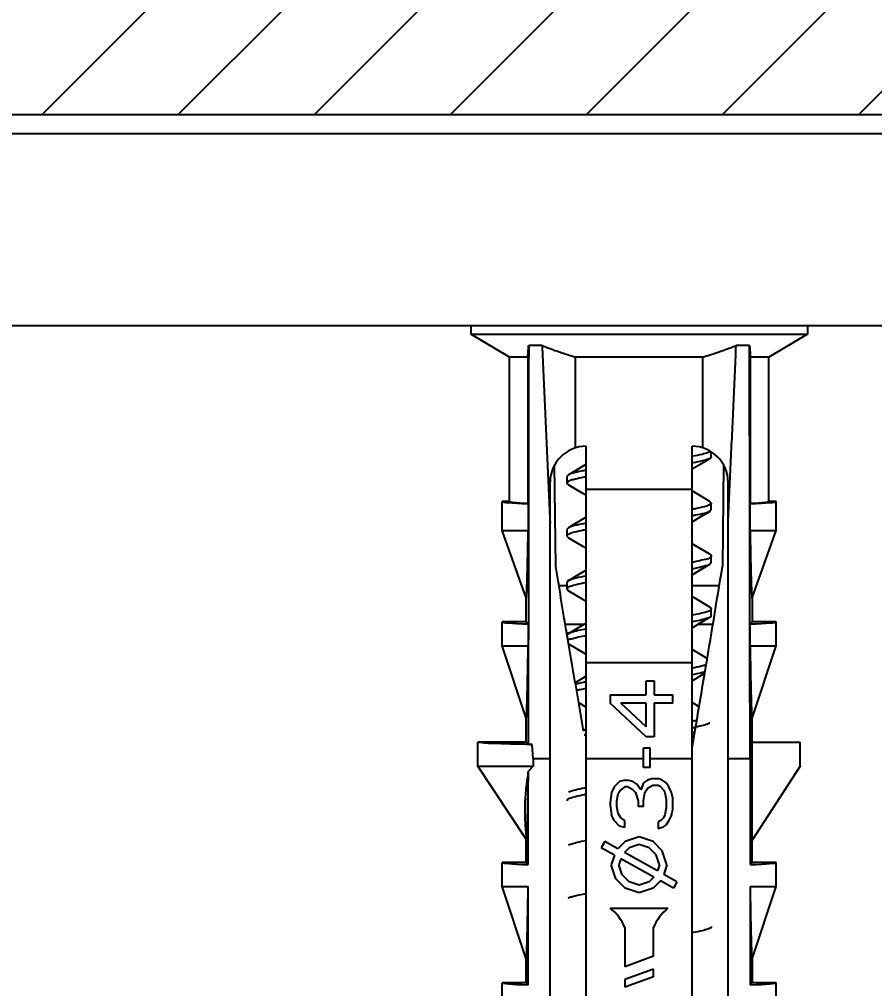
# Model space of a CAD drawing. Header units: inches. Extents: x 1964 to 3446, y -1690 to -1141.
# Drawn here: x 3231.11 to 3248.89, y -1590.02 to -1569.88 of the extents above; entities that cross this region are included whole.
import ezdxf

# ---------------------------------------------------------------- set-up
doc = ezdxf.new("R2010")
doc.units = ezdxf.units.IN
doc.header["$MEASUREMENT"] = 0
doc.layers.get('0').update_dxf_attribs({"linetype": 'CONTINUOUS'})
doc.layers.get('Defpoints').update_dxf_attribs({"linetype": 'CONTINUOUS'})
doc.layers.add('dim', color=3, linetype='CONTINUOUS', lineweight=9)
doc.styles.add('ROMAND', font='romand.shx', dxfattribs={"bigfont": 'gbcbig.shx'})
doc.dimstyles.new('YanXiu', dxfattribs={"dimtxt": 2.5, "dimasz": 2.2, "dimexe": 1, "dimexo": 0, "dimgap": 0.66, "dimtad": 0, "dimzin": 0, "dimdsep": 46, "dimtxsty": 'ROMAND', "dimblk": 'CLOSEDBLANK', "dimcen": 0, "dimclrd": 3, "dimclre": 3, "dimclrt": 7, "dimadec": 0, "dimazin": 0, "dimtfac": 1, "dimtdec": 4, "dimtofl": 0, "dimtmove": 0, "dimatfit": 3, "dimldrblk": 'CLOSEDBLANK', "dimfxl": 0, "dimtolj": 1, "dimtzin": 0, "dimlwd": 0, "dimlwe": 0, "dimarcsym": 0})

# ---------------------------------------------------------------- blocks, each defined once
blk = doc.blocks.new('_ClosedBlank')
at = {"color": 0, "linetype": 'ByBlock', "lineweight": -2}
for p, q in [((-1, 0.1666666666666667), (0, 0)), ((-1, 0.1666666666666667), (-1, -0.1666666666666667)), ((0, 0), (-1, -0.1666666666666667))]:
    blk.add_line(p, q, dxfattribs=at)
blk = doc.blocks.new('*D34')
at = {"layer": 'Defpoints', "color": 0}
for p in [(3177.699633315514, -1563.553369592495), (3310.293360159615, -1563.553369592495), (3177.699633315514, -1619.772445944509)]:
    blk.add_point(p, dxfattribs=at)
at = {"layer": 'dim', "color": 3, "lineweight": 5}
for p, q in [((3177.699633315514, -1563.553369592495), (3177.699633315514, -1620.572045944509)), ((3310.293360159615, -1563.553369592495), (3310.293360159615, -1620.572045944509)), ((3180.899633315514, -1619.772445944509), (3233.577849118517, -1619.772445944509)), ((3307.093360159615, -1619.772445944509), (3254.415144356612, -1619.772445944509))]:
    blk.add_line(p, q, dxfattribs=at)
at = {"layer": 'dim', "color": 3, "lineweight": 5, "xscale": 3.2, "yscale": 3.2, "zscale": 3.2, "rotation": 180}
blk.add_blockref('_ClosedBlank', (3177.699633315514, -1619.772445944509), dxfattribs=at)
at = {"layer": 'dim', "color": 3, "lineweight": 5, "xscale": 3.2, "yscale": 3.2, "zscale": 3.2}
blk.add_blockref('_ClosedBlank', (3310.293360159615, -1619.772445944509), dxfattribs=at)
at = {"layer": 'dim', "color": 7, "insert": (3243.996496737564, -1619.772445944509), "char_height": 4, "attachment_point": 5, "style": 'ROMAND'}
blk.add_mtext('132.59', dxfattribs=at)

msp = doc.modelspace()

# ---------------------------------------------------------------- hatches: boundary and pattern name
h = msp.add_hatch()
h.set_pattern_fill('DEFAULT__10', color=5, scale=2, angle=45, style=0)
h.set_pattern_definition([(45, (3043.2096514326, -1624.477210543995), (-1.4142135624, 1.4142135624), [])])
edge = h.paths.add_edge_path()
edge.add_line((3178.014079991201, -1569.553369592495), (3181.156408116601, -1569.553369592495))
edge.add_line((3181.156408116601, -1569.553369592495), (3181.2611385062, -1563.553369592495))
edge.add_line((3181.2611385062, -1563.553369592495), (3182.4934213692, -1563.553369592495))
edge.add_line((3182.4934213692, -1563.553369592495), (3182.4934213692, -1569.553369592495))
edge.add_line((3182.4934213692, -1569.553369592495), (3184.4934213692, -1569.553369592495))
edge.add_line((3184.4934213692, -1569.553369592495), (3184.4934213692, -1563.553369592495))
edge.add_line((3184.4934213692, -1563.553369592495), (3185.7257042322, -1563.553369592495))
edge.add_line((3185.7257042322, -1563.553369592495), (3185.8304346217, -1569.553369592495))
edge.add_line((3185.830434621701, -1569.553369592495), (3211.5590534198, -1569.553369592495))
edge.add_line((3211.5590534198, -1569.553369592495), (3211.9964967374, -1564.553369592495))
edge.add_line((3211.9964967374, -1564.553369592495), (3212.8964967374, -1564.553369592495))
edge.add_line((3212.8964967374, -1564.553369592495), (3213.0711005848, -1569.553369592495))
edge.add_line((3213.0711005848, -1569.553369592495), (3214.9218928899, -1569.553369592495))
edge.add_line((3214.9218928899, -1569.553369592495), (3215.0964967374, -1564.553369592495))
edge.add_line((3215.0964967374, -1564.553369592495), (3215.9964967374, -1564.553369592495))
edge.add_line((3215.9964967374, -1564.553369592495), (3216.433940055, -1569.553369592495))
edge.add_line((3216.433940055, -1569.553369592495), (3271.5529026833, -1569.553369592495))
edge.add_line((3271.552902683301, -1569.553369592495), (3271.990346001, -1564.553369592495))
edge.add_line((3271.990346001, -1564.553369592495), (3272.890346001001, -1564.553369592495))
edge.add_line((3272.890346001001, -1564.553369592495), (3273.0649498484, -1569.553369592495))
edge.add_line((3273.0649498484, -1569.553369592495), (3274.915742153501, -1569.553369592495))
edge.add_line((3274.915742153501, -1569.553369592495), (3275.090346001, -1564.553369592495))
edge.add_line((3275.090346001, -1564.553369592495), (3275.990346001, -1564.553369592495))
edge.add_line((3275.990346001, -1564.553369592495), (3276.4277893186, -1569.553369592495))
edge.add_line((3276.4277893186, -1569.553369592495), (3302.1564081166, -1569.553369592495))
edge.add_line((3302.156408116601, -1569.553369592495), (3302.2611385062, -1563.553369592495))
edge.add_line((3302.2611385062, -1563.553369592495), (3303.4934213692, -1563.553369592495))
edge.add_line((3303.4934213692, -1563.553369592495), (3303.4934213692, -1569.553369592495))
edge.add_line((3303.4934213692, -1569.553369592495), (3305.4934213692, -1569.553369592495))
edge.add_line((3305.4934213692, -1569.553369592495), (3305.4934213692, -1563.553369592495))
edge.add_line((3305.4934213692, -1563.553369592495), (3306.7257042322, -1563.553369592495))
edge.add_line((3306.7257042322, -1563.553369592495), (3306.8304346217, -1569.553369592495))
edge.add_line((3306.830434621701, -1569.553369592495), (3309.978913483901, -1569.553369592495))
edge.add_line((3309.978913483901, -1569.553369592495), (3311.116162294401, -1547.853369592495))
edge.add_line((3311.116162294401, -1547.853369592495), (3312.048032181301, -1547.853369592495))
edge.add_line((3312.0480321813, -1547.853369592495), (3312.0951991826, -1548.753369592495))
edge.add_line((3312.0951991826, -1548.753369592495), (3313.220292847901, -1548.753369592495))
edge.add_line((3313.220292847901, -1548.753369592495), (3313.2464967376, -1549.253369592495))
edge.add_line((3313.2464967376, -1549.253369592495), (3313.7464967376, -1549.253369592495))
edge.add_line((3313.7464967376, -1549.253369592495), (3312.6652802341, -1569.884209483095))
edge.add_spline(control_points=[(3310.1687063973, -1572.253369592495), (3311.5730824638, -1572.253369592494), (3312.5917808698, -1571.286660900994), (3312.6652802341, -1569.884209483095)], knot_values=[0, 0, 0, 0, 1, 1, 1, 1], degree=3, periodic=0)
edge.add_line((3310.1687063973, -1572.253369592495), (3264.0862168196, -1572.253369592495))
edge.add_line((3264.0862168196, -1572.253369592495), (3264.052533684101, -1571.868369592495))
edge.add_line((3264.052533684101, -1571.868369592495), (3223.940459791001, -1571.868369592495))
edge.add_line((3223.940459791, -1571.868369592495), (3223.9067766555, -1572.253369592495))
edge.add_line((3223.9067766555, -1572.253369592495), (3177.8242870779, -1572.253369592495))
edge.add_spline(control_points=[(3177.8242870779, -1572.253369592495), (3176.4199110113, -1572.253369592494), (3175.401212605299, -1571.286660900994), (3175.327713241, -1569.884209483095)], knot_values=[0, 0, 0, 0, 1, 1, 1, 1], degree=3, periodic=0)
edge.add_line((3175.327713241, -1569.884209483095), (3174.2464967376, -1549.253369592495))
edge.add_line((3174.2464967376, -1549.253369592495), (3174.7464967376, -1549.253369592495))
edge.add_line((3174.7464967376, -1549.253369592495), (3174.7727006272, -1548.753369592495))
edge.add_line((3174.7727006272, -1548.753369592495), (3175.8977942925, -1548.753369592495))
edge.add_line((3175.8977942925, -1548.753369592495), (3175.9449612938, -1547.853369592495))
edge.add_line((3175.944961293801, -1547.853369592495), (3176.876831180801, -1547.853369592495))
edge.add_line((3176.876831180801, -1547.853369592495), (3178.014079991201, -1569.553369592495))

# ---------------------------------------------------------------- linework, layer by layer
at = {"color": 7, "linetype": 'Continuous'}
for p, q in [((3264.052533684101, -1571.868369592495), (3223.940459791, -1571.868369592495)), ((3264.052533684101, -1571.868369592495), (3223.940459791, -1571.868369592495)), ((3177.8242870779, -1572.253369592495), (3310.1687063973, -1572.253369592495)), ((3288.7868656204, -1576.253369592495), (3199.2061278547, -1576.253369592495)), ((3240.4964967376, -1576.253369592495), (3240.4964967376, -1576.423369592495)), ((3247.4964967376, -1576.253369592495), (3247.4964967376, -1576.423369592495)), ((3241.3012786295, -1576.900325499895), (3240.4964967376, -1576.423369592495)), ((3240.4964967376, -1576.423369592495), (3247.4964967376, -1576.423369592495)), ((3247.4964967376, -1576.423369592495), (3246.6917148456, -1576.900325499895)), ((3241.9795422875, -1576.662285408895), (3241.7009292974, -1576.662285408895)), ((3246.2920641777, -1576.662285408895), (3246.0134511876, -1576.662285408895)), ((3241.3012786295, -1579.903369592495), (3241.3012786295, -1576.900325499895)), ((3241.6826911803, -1576.900325499895), (3241.3012786295, -1576.900325499895)), ((3241.6826911803, -1576.900325499895), (3241.6826911803, -1579.939564035195)), ((3242.676761669501, -1578.786280685895), (3242.676761669501, -1576.900325499895)), ((3245.3162318056, -1576.900325499895), (3242.676761669501, -1576.900325499895)), ((3245.3162318056, -1576.900325499895), (3245.3162318056, -1578.786280685895)), ((3246.3103022948, -1579.939564035195), (3246.3103022948, -1576.900325499895)), ((3246.6917148456, -1576.900325499895), (3246.3103022948, -1576.900325499895)), ((3246.6917148456, -1579.903369592495), (3246.6917148456, -1576.900325499895)), ((3242.896496737601, -1597.778369592495), (3242.896496737601, -1578.753369592495)), ((3245.0964967376, -1597.778369592495), (3245.0964967376, -1578.753369592495)), ((3245.4964967376, -1578.972119592495), (3245.4964967376, -1578.870114502695)), ((3242.2640851236, -1581.253369592495), (3242.239541511401, -1579.141554956395)), ((3245.7534519637, -1579.141554956395), (3245.7289083515, -1581.253369592495)), ((3242.5262320947, -1579.349702439495), (3242.4964967376, -1579.384619592495)), ((3242.4964967376, -1579.384619592495), (3242.4964967376, -1579.522119592495)), ((3242.146496737601, -1597.778369592495), (3242.146496737601, -1579.503369592495)), ((3242.5262322874, -1579.557036858895), (3242.8308970895, -1579.737364728195)), ((3245.8464967376, -1597.778369592495), (3245.8464967376, -1579.503369592495)), ((3242.8308970895, -1579.737364728195), (3242.896496737601, -1579.776533407595)), ((3245.0964967376, -1579.653369592495), (3242.896496737601, -1579.653369592495)), ((3245.1656654965, -1579.721499447995), (3245.0964967376, -1579.680203566495)), ((3245.4667613804, -1579.899702439495), (3245.1656654965, -1579.721499447995)), ((3241.146496737601, -1580.503369592495), (3241.146496737601, -1579.903369592495)), ((3241.3012786295, -1579.903369592495), (3241.146496737601, -1579.903369592495)), ((3241.6826911803, -1579.939564035195), (3241.6903468007, -1579.947219655595)), ((3241.6903468007, -1579.947219655595), (3241.6903468007, -1580.503369592495)), ((3245.4667613804, -1579.899702439495), (3245.4964967376, -1579.934619592495)), ((3245.4964967376, -1580.072119592495), (3245.4964967376, -1579.934619592495)), ((3246.3103022948, -1579.939564035195), (3246.3026466744, -1579.947219655595)), ((3246.3026466744, -1580.503369592495), (3246.3026466744, -1579.947219655595)), ((3246.8464967376, -1579.903369592495), (3246.6917148456, -1579.903369592495)), ((3246.8464967376, -1580.503369592495), (3246.8464967376, -1579.903369592495)), ((3245.4964967376, -1580.072119592495), (3245.4667611877, -1580.107036858895)), ((3241.646496737601, -1581.903369592495), (3241.146496737601, -1580.503369592495)), ((3241.146496737601, -1580.503369592495), (3241.6903468007, -1580.503369592495)), ((3242.5262320947, -1580.449702439495), (3242.4964967376, -1580.484619592495)), ((3242.4964967376, -1580.484619592495), (3242.4964967376, -1580.622119592495)), ((3242.4964967376, -1580.622119592495), (3242.5262322874, -1580.657036858895)), ((3246.3026466744, -1580.503369592495), (3246.8464967376, -1580.503369592495)), ((3246.3464967376, -1581.903369592495), (3246.8464967376, -1580.503369592495)), ((3242.5262322874, -1580.657036858895), (3242.8308970895, -1580.837364728195)), ((3242.8308970895, -1580.837364728195), (3242.896496737601, -1580.876533407595)), ((3245.1656654965, -1580.821499447995), (3245.0964967376, -1580.780203566495)), ((3245.4667613804, -1580.999702439495), (3245.1656654965, -1580.821499447995)), ((3245.4964967376, -1581.172119592495), (3245.4964967376, -1581.034619592495)), ((3245.4964967376, -1581.172119592495), (3245.4667611877, -1581.207036858895)), ((3242.4964967376, -1581.584619592395), (3242.4964967376, -1581.722119592395)), ((3242.4964967376, -1581.653369592495), (3242.3301235125, -1581.653369592495)), ((3242.5262322874, -1581.757036858895), (3242.8308970895, -1581.937364728195)), ((3245.6629292829, -1581.653369592495), (3245.0964967376, -1581.653369592495)), ((3241.646496737601, -1582.403369592495), (3241.646496737601, -1581.903369592495)), ((3242.8308970895, -1581.937364728195), (3242.896496737601, -1581.976533407595)), ((3245.1656654965, -1581.921499447995), (3245.0964967376, -1581.880203566495)), ((3245.4667613804, -1582.099702439495), (3245.1656654965, -1581.921499447995)), ((3246.3464967376, -1581.903369592495), (3246.3464967376, -1582.403369592495)), ((3245.4964967376, -1582.272119592395), (3245.4964967376, -1582.134619592395)), ((3241.146496737601, -1582.903369592495), (3241.146496737601, -1582.403369592495)), ((3241.646496737601, -1582.403369592495), (3241.146496737601, -1582.403369592495)), ((3241.646496737601, -1582.403369592495), (3241.6903468007, -1582.447219655595)), ((3241.6903468007, -1582.447219655595), (3241.6903468007, -1582.903369592495)), ((3242.462200290101, -1582.453369592495), (3242.8576946777, -1582.453369592495)), ((3245.2193910342, -1582.453369592495), (3245.530790247, -1582.453369592495)), ((3246.3026466744, -1582.447219655595), (3246.3464967376, -1582.403369592495)), ((3246.3026466744, -1582.903369592495), (3246.3026466744, -1582.447219655595)), ((3246.8464967376, -1582.403369592495), (3246.3464967376, -1582.403369592495)), ((3246.8464967376, -1582.903369592495), (3246.8464967376, -1582.403369592495)), ((3242.500377690601, -1582.683971216295), (3242.495537411, -1582.654829589195)), ((3241.646496737601, -1584.403369592495), (3241.146496737601, -1582.903369592495)), ((3241.146496737601, -1582.903369592495), (3241.6903468007, -1582.903369592495)), ((3242.5297477827, -1582.859111696295), (3242.8308970895, -1583.037364728195)), ((3242.8308970895, -1583.037364728195), (3242.896496737601, -1583.076533407595)), ((3245.1656654965, -1583.021499447995), (3245.0964967376, -1582.980203566495)), ((3245.4119979901, -1583.167382980895), (3245.1656654965, -1583.021499447995)), ((3246.3026466744, -1582.903369592495), (3246.8464967376, -1582.903369592495)), ((3246.3464967376, -1584.403369592495), (3246.8464967376, -1582.903369592495)), ((3245.0964988091, -1583.253369592495), (3242.896504534001, -1583.253369592495)), ((3242.896496737601, -1583.530203566495), (3242.6648462721, -1583.667892257795)), ((3244.143305236601, -1583.919735479995), (3244.143305236601, -1583.629532777595)), ((3244.143305236601, -1583.629532777595), (3244.3092627024, -1583.629532777595)), ((3244.3092627024, -1583.629532777595), (3244.3092627024, -1583.919735479995)), ((3243.396496737601, -1583.919735479995), (3243.396496737601, -1584.093857367095)), ((3243.396496737601, -1583.919735479995), (3244.143305236601, -1583.919735479995)), ((3244.3092627024, -1583.919735479995), (3244.6964967376, -1583.919735479995)), ((3244.6964967376, -1584.093857367095), (3244.6964967376, -1583.919735479995)), ((3242.734803193201, -1584.080348494995), (3242.896496737601, -1584.176533407595)), ((3244.1433052367, -1584.790344915495), (3243.396496737601, -1584.093857367095)), ((3244.143305236601, -1584.587203156695), (3243.6177733069, -1584.093857367095)), ((3244.143305236601, -1584.093857367095), (3243.6177733069, -1584.093857367095)), ((3244.143305236601, -1584.587203156695), (3244.143305236601, -1584.093857367095)), ((3244.3092627024, -1584.093857367095), (3244.3092627024, -1584.790344915495)), ((3244.6964967376, -1584.093857367095), (3244.3092627024, -1584.093857367095)), ((3245.2437577479, -1584.167827934495), (3245.0964967376, -1584.080203566495)), ((3241.646496737601, -1584.903369592495), (3241.646496737601, -1584.403369592495)), ((3246.3464967376, -1587.403369592495), (3246.3464967376, -1584.403369592495)), ((3242.896496737601, -1584.630203566495), (3242.8347695533, -1584.667056598495)), ((3244.3092627024, -1584.790344915495), (3244.143305236601, -1584.790344915495)), ((3245.0964967376, -1584.726533407595), (3245.1539777966, -1584.692212229895)), ((3245.0968713157, -1585.026697671695), (3245.1544872324, -1584.692299597395)), ((3240.646496737601, -1585.403369592495), (3240.646496737601, -1584.903369592495)), ((3241.646496737601, -1584.903369592495), (3240.646496737601, -1584.903369592495)), ((3241.690755931601, -1584.947628786495), (3241.646496737601, -1584.903369592495)), ((3241.7943908925, -1585.253369592495), (3241.7759945512, -1584.950515724895)), ((3244.087986094301, -1585.428792056295), (3244.087986094301, -1585.022507874395)), ((3244.087986094301, -1585.022507874395), (3244.2262839889, -1585.022507874395)), ((3244.2262839889, -1585.428792056295), (3244.2262839889, -1585.022507874395)), ((3246.3464967376, -1584.903369592495), (3247.3464967376, -1584.903369592495)), ((3247.3464967376, -1585.403369592495), (3247.3464967376, -1584.903369592495)), ((3241.7943908925, -1585.253369592495), (3241.7943908925, -1585.403369592495)), ((3242.146496737601, -1585.253369592495), (3241.7943908925, -1585.253369592495)), ((3244.087986094301, -1585.253369592495), (3242.896496737601, -1585.253369592495)), ((3245.0964967376, -1585.253369592495), (3244.2262839889, -1585.253369592495)), ((3246.3026466744, -1585.253369592495), (3245.8464967376, -1585.253369592495)), ((3246.302647330001, -1585.253368328895), (3246.3026466744, -1587.447219655595)), ((3241.646496737601, -1586.921800022595), (3240.646496737601, -1585.403369592495)), ((3240.646496737601, -1585.403369592495), (3241.7943908925, -1585.403369592495)), ((3244.2262839889, -1585.428792056295), (3244.087986094301, -1585.428792056295)), ((3247.3464967376, -1585.403369592495), (3246.3464967376, -1586.940037553495)), ((3241.6903468007, -1585.511990985595), (3241.6895399457, -1585.551914905695)), ((3241.6903468007, -1587.447219655595), (3241.6903468007, -1585.511990985595)), ((3244.2816031312, -1585.660955015195), (3244.1709648078, -1585.689974886895)), ((3244.2816031312, -1585.660955015195), (3244.392241415901, -1585.660955015195)), ((3244.4752201488, -1585.689974886895), (3244.392241415901, -1585.660955015195)), ((3243.4794754511, -1585.835076902295), (3243.4241563087, -1585.951157717595)), ((3243.5901137357, -1585.718995422795), (3243.4794754511, -1585.835076902295)), ((3243.7007520204, -1585.689974886895), (3243.5901137357, -1585.718995422795)), ((3243.7007520204, -1585.835076902295), (3243.6177733069, -1585.893117309895)), ((3243.7007520204, -1585.689974886895), (3243.756071240301, -1585.689974886895)), ((3243.756071240301, -1585.835076902295), (3243.7007520204, -1585.835076902295)), ((3243.8667095249, -1585.718995422795), (3243.756071240301, -1585.689974886895)), ((3243.8667095249, -1585.893117309895), (3243.756071240301, -1585.835076902295)), ((3243.9496882385, -1585.777035830495), (3243.8667095249, -1585.718995422795)), ((3244.032666952, -1585.893117309895), (3243.9496882385, -1585.777035830495)), ((3244.087986094301, -1585.748015958795), (3244.032666952, -1585.893117309895)), ((3244.1709648078, -1585.689974886895), (3244.087986094301, -1585.748015958795)), ((3244.1156456655, -1585.951157717595), (3244.1709648078, -1585.864096773995)), ((3244.2816031312, -1585.806056366395), (3244.1709648078, -1585.864096773995)), ((3244.392241415901, -1585.806056366395), (3244.2816031312, -1585.806056366395)), ((3244.4475605583, -1585.835076902295), (3244.392241415901, -1585.806056366395)), ((3244.50287972, -1585.893117309895), (3244.4475605583, -1585.835076902295)), ((3244.5581988623, -1585.748015958795), (3244.4752201488, -1585.689974886895)), ((3244.6135180144, -1585.835076902295), (3244.5581988623, -1585.748015958795)), ((3244.668837164, -1585.951157717595), (3244.6135180144, -1585.835076902295)), ((3243.4241563087, -1585.951157717595), (3243.396496737601, -1586.154300140595)), ((3243.5347945934, -1586.125279604695), (3243.5624541646, -1585.980178253495)), ((3243.6177733069, -1585.893117309895), (3243.5624541646, -1585.980178253495)), ((3243.8667095249, -1585.893117309895), (3243.9220286673, -1585.951157717595)), ((3243.9220286673, -1585.951157717595), (3243.9773478096, -1586.125279604695)), ((3244.087986094301, -1586.125279604695), (3244.1156456655, -1585.951157717595)), ((3244.50287972, -1585.893117309895), (3244.530539291201, -1585.951157717595)), ((3244.530539291201, -1585.951157717595), (3244.5581988623, -1586.096259732995)), ((3244.6964967376, -1586.067239196995), (3244.668837164, -1585.951157717595)), ((3244.6964967376, -1586.299401491795), (3244.6964967376, -1586.067239196995)), ((3243.396496737601, -1586.154300140595), (3243.396496737601, -1586.212340548195)), ((3243.396496737601, -1586.212340548195), (3243.4241563087, -1586.415482971195)), ((3243.5347945934, -1586.241361084095), (3243.5347945934, -1586.125279604695)), ((3243.5624541646, -1586.386462435295), (3243.5347945934, -1586.241361084095)), ((3243.9773478096, -1586.125279604695), (3243.9773478096, -1586.241361084095)), ((3244.087986094301, -1586.241361084095), (3243.9773478096, -1586.241361084095)), ((3244.087986094301, -1586.241361084095), (3244.087986094301, -1586.125279604695)), ((3244.5581988623, -1586.270381620095), (3244.530539291201, -1586.415482971195)), ((3244.5581988623, -1586.096259732995), (3244.5581988623, -1586.270381620095)), ((3243.4794754511, -1586.531564450695), (3243.4241563087, -1586.415482971195)), ((3243.6177733069, -1586.473523378895), (3243.5624541646, -1586.386462435295)), ((3243.7007520204, -1586.531564450695), (3243.6177733069, -1586.473523378895)), ((3244.50287972, -1586.473523378895), (3244.4475605583, -1586.531564450695)), ((3244.530539291201, -1586.415482971195), (3244.50287972, -1586.473523378895)), ((3244.668837164, -1586.415482971195), (3244.6135180144, -1586.531564450695)), ((3244.668837164, -1586.415482971195), (3244.6964967376, -1586.299401491795)), ((3243.5901137357, -1586.647645265995), (3243.4794754511, -1586.531564450695)), ((3243.7007520204, -1586.676665801895), (3243.5901137357, -1586.647645265995)), ((3243.7007520204, -1586.676665801895), (3243.7007520204, -1586.531564450695)), ((3244.4475605583, -1586.531564450695), (3244.392241415901, -1586.560584322395)), ((3244.392241415901, -1586.560584322395), (3244.392241415901, -1586.705686337795)), ((3244.4752201488, -1586.676665801895), (3244.392241415901, -1586.705686337795)), ((3244.5581988623, -1586.618625394295), (3244.4752201488, -1586.676665801895)), ((3244.6135180144, -1586.531564450695), (3244.5581988623, -1586.618625394295)), ((3243.9964967376, -1586.874312652795), (3243.705983126, -1586.971150500295)), ((3244.2870103516, -1586.971150501095), (3243.9964967376, -1586.874312652795)), ((3241.646496737601, -1587.403369592495), (3241.646496737601, -1586.921800022595)), ((3243.282919958001, -1586.971141110495), (3243.2100735171, -1587.102264701295)), ((3243.554895171701, -1587.122238454595), (3243.282919958001, -1586.971141110495)), ((3243.705983126, -1586.971150500295), (3243.554895171701, -1587.122238454595)), ((3243.9964967376, -1587.032426532095), (3243.7870103491, -1587.102255311595)), ((3244.205983123501, -1587.102255310795), (3243.9964967376, -1587.032426532095)), ((3244.478715806, -1587.162855981195), (3244.2870103516, -1586.971150501095)), ((3243.483787053, -1587.254327779895), (3243.2100735171, -1587.102264701295)), ((3243.483787053, -1587.254327779895), (3243.4174397979, -1587.453369592495)), ((3243.7870103491, -1587.102255311595), (3243.691265764201, -1587.197999896495)), ((3244.375797827101, -1587.578295494895), (3243.691265764201, -1587.197999896495)), ((3244.3476109975, -1587.243883203695), (3244.205983123501, -1587.102255310795)), ((3244.4174397958, -1587.453369592495), (3244.3476109975, -1587.243883203695)), ((3244.5755536793, -1587.453369592495), (3244.478715806, -1587.162855981195)), ((3241.146496737601, -1587.903369592495), (3241.146496737601, -1587.403369592495)), ((3241.646496737601, -1587.403369592495), (3241.146496737601, -1587.403369592495)), ((3241.646496737601, -1587.403369592495), (3241.6903468007, -1587.447219655595)), ((3243.5142776462, -1587.743883206495), (3243.4174397979, -1587.453369592495)), ((3243.6171956431, -1587.328443664895), (3243.5755536772, -1587.453369592495)), ((3243.6453824558, -1587.662855978395), (3243.5755536772, -1587.453369592495)), ((3244.3017277109, -1587.708739266095), (3243.6171956431, -1587.328443664895)), ((3244.4174397958, -1587.453369592495), (3244.375797827101, -1587.578295494895)), ((3244.5755536793, -1587.453369592495), (3244.5092064152, -1587.652411378795)), ((3246.3026466744, -1587.447219655595), (3246.3464967376, -1587.403369592495)), ((3246.8464967376, -1587.403369592495), (3246.3464967376, -1587.403369592495)), ((3246.8464967376, -1587.903369592495), (3246.8464967376, -1587.403369592495)), ((3243.7870103488, -1587.804483852395), (3243.6453824558, -1587.662855978395)), ((3244.782919958001, -1587.804474461295), (3244.5092064152, -1587.652411378795)), ((3243.7059831263, -1587.935588660895), (3243.5142776462, -1587.743883206495)), ((3243.9964967376, -1587.874312650695), (3243.7870103488, -1587.804483852395)), ((3244.2059831238, -1587.804483853195), (3243.9964967376, -1587.874312650695)), ((3244.3017277109, -1587.708739266095), (3244.2059831238, -1587.804483853195)), ((3244.4380983034, -1587.784500707895), (3244.287010351301, -1587.935588660095)), ((3244.7100735171, -1587.935598051995), (3244.4380983034, -1587.784500707895)), ((3244.782919958001, -1587.804474461295), (3244.7100735171, -1587.935598051995)), ((3241.646496737601, -1589.403369592495), (3241.146496737601, -1587.903369592495)), ((3241.146496737601, -1587.903369592495), (3241.6903468007, -1587.903369592495)), ((3241.6903468007, -1589.947219655595), (3241.6903468007, -1587.903369592495)), ((3243.9964967376, -1588.032426534195), (3243.7059831263, -1587.935588660895)), ((3244.287010351301, -1587.935588660095), (3243.9964967376, -1588.032426534195)), ((3246.3026466744, -1587.903369592495), (3246.3026466744, -1589.947219655595)), ((3246.3026466744, -1587.903369592495), (3246.8464967376, -1587.903369592495)), ((3246.3464967376, -1589.403369592495), (3246.8464967376, -1587.903369592495)), ((3243.396496737601, -1588.353369592495), (3244.5964967376, -1588.353369592495)), ((3243.6964967376, -1588.753369592495), (3243.6964967376, -1589.571751732995)), ((3244.2964967376, -1589.353369592495), (3244.2964967376, -1588.753369592495)), ((3241.646496737601, -1589.903369592495), (3241.646496737601, -1589.403369592495)), ((3244.2964967376, -1589.353369592495), (3243.6964967376, -1589.571751732995)), ((3246.3464967376, -1589.403369592495), (3246.3464967376, -1589.903369592495)), ((3244.2964967376, -1589.619414035595), (3243.6964967376, -1589.837796176095)), ((3244.2964967376, -1589.779040701395), (3244.2964967376, -1589.619414035595)), ((3241.146496737601, -1590.403369592495), (3241.146496737601, -1589.903369592495)), ((3241.646496737601, -1589.903369592495), (3241.146496737601, -1589.903369592495)), ((3241.646496737601, -1589.903369592495), (3241.6903468007, -1589.947219655595)), ((3244.2964967376, -1589.779040701395), (3243.6964967376, -1589.997422841995)), ((3243.6964967376, -1589.837796176095), (3243.6964967376, -1589.997422841995)), ((3246.3026466744, -1589.947219655595), (3246.3464967376, -1589.903369592495)), ((3246.8464967376, -1589.903369592495), (3246.3464967376, -1589.903369592495)), ((3246.8464967376, -1590.403369592495), (3246.8464967376, -1589.903369592495))]:
    msp.add_line(p, q, dxfattribs=at)
for points in [[(3245.0964967376, -1579.226533407595), (3245.326180418801, -1579.090007311595), (3245.4667611877, -1579.007036858895)], [(3242.896496737601, -1579.130203566495), (3242.6632630179, -1579.268831528595), (3242.5262320947, -1579.349702439495)], [(3242.896496737601, -1580.230203566495), (3242.6632630179, -1580.368831528595), (3242.5262320947, -1580.449702439495)], [(3245.0964967376, -1580.326533407595), (3245.326180418801, -1580.190007311595), (3245.4667611877, -1580.107036858895)], [(3245.0964967376, -1581.426533407595), (3245.326180418801, -1581.290007311595), (3245.4667611877, -1581.207036858895)], [(3242.896496737601, -1581.330203566495), (3242.6632630179, -1581.468831528595), (3242.5262320947, -1581.549702439495)], [(3242.896496737601, -1582.430203566495), (3242.6632630179, -1582.568831528595), (3242.5262320947, -1582.649702439495)], [(3245.0964967376, -1582.526533407595), (3245.326180418801, -1582.390007311595), (3245.4667611877, -1582.307036858895)], [(3245.0964967376, -1583.626533407595), (3245.326180418801, -1583.490007311595), (3245.3614540686, -1583.469188882995)]]:
    msp.add_lwpolyline(points, dxfattribs=at)
for centre, radius, start, end in [((3242.896496737601, -1579.503369592495), 0.75, 90, 180), ((3245.0964967376, -1579.503369592495), 0.75, 0, 90), ((2521.9662936689, -1462.427350350995), 733.4520723375, 350.5010012180011, 350.6764605394016), ((2925.9305874895, -1530.003874242895), 323.8745467536, 350.2786413092946, 350.4980946573014), ((3579.9809614342, -1526.972419443395), 342.0476786473, 189.5409911557973, 189.7107626615972), ((3244.3755652114, -1580.309640482295), 4.218071166700001, 279.8430188635113, 281.2222627128906), ((3244.369156752, -1580.411416523095), 4.2543647897, 279.8458085198096, 280.8757534272005), ((3243.4141931891, -1587.757348728095), 3.0484919379, 99.78273880728698, 100.6497131767129), ((3242.5706572378, -1560.259508023795), 24.7037917631, 267.9587935046916, 268.1566459090894), ((3243.4442095183, -1588.065094013195), 3.2213619282, 99.79435395430862, 100.2038984755106), ((3247.676296585601, -1591.141502690795), 8.2172366548, 135.708867195909, 136.7576620557039), ((3242.771900068301, -1589.134317094395), 1, 22.39238545990252, 51.34740983179299), ((3245.2210934068, -1589.134317094395), 1, 128.652590168207, 157.6076145400975)]:
    msp.add_arc(centre, radius, start, end, dxfattribs=at)
for centre, major_axis, start_param, end_param in [((3243.9964967376, -1579.903369592495), (2.85, 0), 3.1415926536, 3.7696416106), ((3243.9964967376, -1579.903369592495), (2.695218108, 0), 3.1415926536, 3.6800799014), ((3243.9964967376, -1579.903369592495), (2.85, 0), -0.6280489570000001, 0), ((3243.9964967376, -1579.903369592495), (2.695218108, 0), -0.5384872478, 0), ((3243.9964967376, -1582.403369592495), (2.85, 0), 3.1415926536, 3.7696416106), ((3243.9964967376, -1582.403369592495), (2.85, 0), -0.6280489570000001, 0), ((3243.9964967376, -1587.403369592495), (2.85, 0), -3.1415926536, -2.5135436966), ((3243.9964967376, -1587.403369592495), (2.85, 0), -0.6280489570000001, 0), ((3243.9964967376, -1589.903369592495), (2.85, 0), -3.1415926536, -2.5135436966), ((3243.9964967376, -1589.903369592495), (2.85, 0), -0.6280489570000001, 0)]:
    msp.add_ellipse(centre, major_axis=major_axis, ratio=0.0261859216, start_param=start_param, end_param=end_param, dxfattribs=at)
for points, start_tangent, end_tangent in [([(3241.6826911803, -1576.900325499895), (3241.6886117899, -1576.830517199695), (3241.6946860209, -1576.751091808895), (3241.700930303401, -1576.662271098895)], (0.08974265709127897, 0.9959649870844843), (0.06763141668805975, 0.9977103745460234)), ([(3241.700930303401, -1576.662271098895), (3241.6976841423, -1579.424327452595), (3241.694292685001, -1582.186113048095), (3241.690755931601, -1584.947628786495)], (-0.001154409325482689, -0.9999993336693327), (-0.001319915899430502, -0.9999991289106298)), ([(3241.9795422875, -1576.662285408895), (3242.0346488149, -1577.888976322995), (3242.090301334601, -1579.119167588395), (3242.146496737601, -1580.352858448395)], (0.0440783539114203, -0.9990280770411109), (0.04640567266383953, -0.9989226764593028)), ([(3241.9795422875, -1576.662285408895), (3242.2189054979, -1576.751354388695), (3242.451120457501, -1576.830759653395), (3242.676761669501, -1576.900325499895)], (0.9329160850749061, -0.3600938463907855), (0.9603785198562813, -0.2786989389980856)), ([(3245.3162318056, -1576.900325499895), (3245.5422541032, -1576.830635594895), (3245.7744607379, -1576.751221131395), (3246.0134511876, -1576.662285408895)], (0.9603785198977259, 0.27869893885527), (0.9329160851075995, 0.3600938463060848)), ([(3245.8464967376, -1580.352858448395), (3245.9026921405, -1579.119167588395), (3245.958344660201, -1577.888976322995), (3246.0134511876, -1576.662285408895)], (0.04640567266383953, 0.9989226764593028), (0.0440783539114203, 0.9990280770411109)), ([(3246.2920691688, -1576.662356401995), (3246.2983121709, -1576.751156293495), (3246.3043866367, -1576.830578865695), (3246.3103022948, -1576.900325499895)], (0.06763141707158926, -0.9977103745200251), (0.08974265710802232, -0.9959649870829758)), ([(3246.302647330001, -1585.253368328895), (3246.2989514771, -1582.389978802395), (3246.2954251679, -1579.526277245795), (3246.2920691688, -1576.662356401995)], (-0.001328589848478678, 0.999999117424118), (-0.001154483424569954, 0.9999993335837892)), ([(3245.4804747093, -1578.865006189095), (3245.4335880345, -1578.885501945395), (3245.3046246252, -1578.924141651295), (3245.11219706, -1578.962781357195), (3245.096530095, -1578.965439566595)], (-0.7942902117637338, -0.6075385251128711), (-0.9860610375580846, -0.1663839842348828)), ([(3245.467856415, -1579.009253026895), (3245.4375617086, -1579.021357687695), (3245.3106126374, -1579.060202925795), (3245.1192316416, -1579.099048163895), (3245.0965516555, -1579.102953946795)], (-0.8964978603165977, -0.4430480633608074), (-0.9857680655121832, -0.1681110377588821)), ([(3245.4932542994, -1578.972847256795), (3245.4938544626, -1578.982512449595), (3245.467856415, -1579.009253026895)], (0.2189724622526308, -0.9757310391573184), (-0.8964978603771435, -0.4430480632382945)), ([(3242.8961752037, -1579.390506317495), (3242.793311948401, -1579.410082555395), (3242.6252122454, -1579.449064036895), (3242.5248179838, -1579.488045518395), (3242.4974965503, -1579.522327011995)], (-0.9859267735544182, -0.1671777413071948), (-0.2031331584875025, -0.9791511221067417)), ([(3242.8961752037, -1579.253006317495), (3242.793311948401, -1579.272582555395), (3242.6252122454, -1579.311564036895), (3242.526109571701, -1579.349542894295)], (-0.9859267735604399, -0.1671777412716806), (-0.7931136505521319, -0.6090736714945661)), ([(3242.4974965503, -1579.522327011995), (3242.497086003601, -1579.527026999895), (3242.5260389169, -1579.557390195995)], (-0.2031331590700736, -0.9791511219858824), (0.8772255322486342, -0.4800784993843198)), ([(3245.496476302701, -1579.934620328095), (3245.496486457801, -1579.935267740595), (3245.4582300911, -1579.974249222095), (3245.3478024846, -1580.013230703595), (3245.170655862, -1580.052212184995), (3245.0967436865, -1580.065928884995)], (0.03597834180484741, -0.9993525698776052), (-0.9852436287622721, -0.1711577984882672)), ([(3245.466569986, -1580.106733540895), (3245.4582300911, -1580.111749222095), (3245.3478024846, -1580.150730703595), (3245.170655862, -1580.189712184995), (3245.0967436865, -1580.203428884995)], (-0.8459514525400843, -0.5332599178124316), (-0.9852436287930176, -0.1711577983112852)), ([(3242.8963100711, -1580.353504605595), (3242.8383032955, -1580.364064036895), (3242.656404011, -1580.403045518395), (3242.5406701139, -1580.442026999895), (3242.5261965411, -1580.449639993995)], (-0.9851557306081845, -0.1716630025656504), (-0.8690180468058218, -0.4947803899972132)), ([(3241.646496737601, -1581.903369592495), (3241.649118642501, -1581.904734442595), (3241.6517382988, -1581.894166397595), (3241.6544172646, -1581.871084367595), (3241.657187818, -1581.834294879895), (3241.6600799507, -1581.782111454095), (3241.6631398308, -1581.711936244095), (3241.666392883701, -1581.620978680395), (3241.669846495, -1581.506696249895), (3241.6735017018, -1581.366829197595), (3241.677364029, -1581.199124858395), (3241.6814467838, -1581.001106579795), (3241.685767342201, -1580.770133355295), (3241.6903468007, -1580.503369592495)], (0.3363363970161867, -0.9417419115883982), (0.01650988901818266, 0.9998637024937985)), ([(3242.8963100711, -1580.491004605595), (3242.8383032955, -1580.501564036895), (3242.656404011, -1580.540545518395), (3242.5406701139, -1580.579526999895), (3242.496815819301, -1580.618508481295), (3242.4970735616, -1580.622021171995)], (-0.9851557306066359, -0.1716630025745379), (0.1681940718000638, -0.9857539014436184)), ([(3246.3026466744, -1580.503369592495), (3246.307226894201, -1580.770175883095), (3246.3115479081, -1581.001168613695), (3246.315630892, -1581.199191301895), (3246.3194931453, -1581.366885211295), (3246.3231479968, -1581.506732497295), (3246.326601767, -1581.621014520795), (3246.3298541491, -1581.711949066095), (3246.3329132263, -1581.782105360695), (3246.3358042173, -1581.834272380595), (3246.338574789, -1581.871068844895), (3246.341252598701, -1581.894150139595), (3246.3438721494, -1581.904729715595), (3246.3464967376, -1581.903369592495)], (0.01650988899926961, -0.9998637024941108), (0.3363363969801258, 0.9417419116012768)), ([(3245.4943179148, -1581.034093698295), (3245.4728743673, -1581.065730703595), (3245.3778732038, -1581.104712184995), (3245.2146683203, -1581.143693666495), (3245.0968311376, -1581.166326572395)], (-0.2346284953503247, -0.9720851141590652), (-0.9864199617406952, -0.1642426834884445)), ([(3245.4674089659, -1580.998431500795), (3245.494981248401, -1581.026749222095), (3245.4943179148, -1581.034093698295)], (0.8910037013711121, -0.4539960397877695), (-0.2346284951129855, -0.9720851142163509)), ([(3245.4675221168, -1581.207955414795), (3245.3778732038, -1581.242212184995), (3245.2146683203, -1581.281193666495), (3245.0968311376, -1581.303826572395)], (-0.7700875046411906, -0.6379382691103462), (-0.9864199617293725, -0.164242683556447)), ([(3242.495537411, -1582.654829589195), (3242.4815284331, -1582.570441757695), (3242.2640851236, -1581.253369592495)], (-0.1638282808502251, 0.9864888719056387), (-0.1622071196657084, 0.9867567331058626)), ([(3242.5247782319, -1581.546768048595), (3242.5000955314, -1581.572489962795), (3242.5004607677, -1581.583832833295)], (-0.8960497707220734, -0.4439536106271916), (0.1946772119976569, -0.9808673626585908)), ([(3242.8964740505, -1581.591280426095), (3242.8860362036, -1581.593045518395), (3242.6907679117, -1581.632026999895), (3242.559968333, -1581.671008481295), (3242.5000955314, -1581.709989962795), (3242.5004607677, -1581.721332833295)], (-0.9861007914196733, -0.166148214439681), (0.1946772117393193, -0.9808673627098642)), ([(3242.8964740505, -1581.453780426095), (3242.8860362036, -1581.455545518395), (3242.6907679117, -1581.494526999895), (3242.559968333, -1581.533508481295), (3242.5247782319, -1581.546768048595)], (-0.9861007914233058, -0.1661482144181212), (-0.8960497709332845, -0.4439536102008955)), ([(3242.5004607677, -1581.721332833295), (3242.5141056512, -1581.748971444295), (3242.5242142204, -1581.759409041495)], (0.1946772124636477, -0.9808673625661034), (0.7616680259275656, -0.6479674515587996)), ([(3245.4912312773, -1582.134128079095), (3245.484023908301, -1582.157212184995), (3245.4046740651, -1582.196193666495), (3245.255797243301, -1582.235175147995), (3245.0967279714, -1582.266044345795)], (-0.09294264107930184, -0.9956714646253574), (-0.987461343328435, -0.1578610003515836)), ([(3245.4691125692, -1582.095431868595), (3245.4899289746, -1582.118230703595), (3245.4912312773, -1582.134128079095)], (0.8760101233787836, -0.4822927158250353), (-0.09294264025476819, -0.9956714647023247)), ([(3245.4696780059, -1582.310889491795), (3245.4046740651, -1582.333693666495), (3245.255797243301, -1582.372675147995), (3245.0967279714, -1582.403544345795)], (-0.7972756970802214, -0.603615326880661), (-0.9874613433579391, -0.1578610001670282)), ([(3245.4912312773, -1582.271628079095), (3245.484023908301, -1582.294712184995), (3245.4696780059, -1582.310889491795)], (-0.09294264085100236, -0.9956714646466682), (-0.7972756972029328, -0.6036153267185795)), ([(3242.523271592901, -1582.645388778295), (3242.506917376701, -1582.663971444295), (3242.502552423301, -1582.678926704095)], (-0.8245003142640823, -0.5658614952251386), (-0.1388461554938228, -0.9903139628948918)), ([(3242.8963112835, -1582.553339435095), (3242.7282226047, -1582.586008481295), (3242.5826669601, -1582.624989962795), (3242.523271592901, -1582.645388778295)], (-0.9874419643964522, -0.1579821728831328), (-0.8245003152511422, -0.5658614937869223)), ([(3242.6647363068, -1583.667910743595), (3242.500377690601, -1582.683971216295)], (-0.1657793462641363, 0.9861628711081328), (-0.1638724298913881, 0.9864815389663876)), ([(3242.8963112835, -1582.690839435095), (3242.7282226047, -1582.723508481295), (3242.5826669601, -1582.762489962795), (3242.5141612821, -1582.790725138995)], (-0.9874419644098822, -0.1579821727991897), (-0.6746048405910192, -0.7381790494528855)), ([(3241.646496737601, -1584.403369592495), (3241.649089134401, -1584.404886744295), (3241.6516782121, -1584.393911603595), (3241.6543331236, -1584.369756118795), (3241.657090400101, -1584.330983364795), (3241.6599835002, -1584.275554423395), (3241.6630649224, -1584.200296233495), (3241.6663560218, -1584.102010875295), (3241.6698388577, -1583.978654124995), (3241.6735110284, -1583.828096838595), (3241.677383589, -1583.647858334195), (3241.681469704, -1583.435406932995), (3241.6857847267, -1583.188147216195), (3241.6903468007, -1582.903369592495)], (0.3162277660367648, -0.9486832980438715), (0.01540950038994225, 0.999881266600056)), ([(3246.3026466744, -1582.903369592495), (3246.3072053224, -1583.187942079895), (3246.3115191342, -1583.435153507095), (3246.315607788, -1583.647754972395), (3246.3194885243, -1583.828362753695), (3246.3231705902, -1583.979263865695), (3246.3266608623, -1584.102773663195), (3246.3299537306, -1584.200977673795), (3246.333031705, -1584.276026245195), (3246.335919248901, -1584.331251065995), (3246.3386735544, -1584.369908376495), (3246.3413251282, -1584.393977059995), (3246.3439101427, -1584.404897330995), (3246.3464967376, -1584.403369592495)], (0.01540950044617511, -0.9998812665991894), (0.316227766016838, 0.9486832980505139)), ([(3245.390253488501, -1583.299058617995), (3245.2939452745, -1583.326656629495), (3245.0965007059, -1583.365503162895)], (-0.9572249802376626, -0.2893446685339243), (-0.9864534450050956, -0.1640414607273995)), ([(3245.3659965829, -1583.443871113795), (3245.2939452745, -1583.464156629495), (3245.0965007059, -1583.503003162895)], (-0.9579086227733322, -0.2870732840521699), (-0.9864534450239372, -0.1640414606140976)), ([(3242.8961689434, -1583.652908701495), (3242.7686794308, -1583.677489962795), (3242.6705886184, -1583.701987596395)], (-0.9867555018321464, -0.1622146097119146), (-0.9698984296876381, -0.2435098275007683)), ([(3242.8961689434, -1583.790408701495), (3242.7686794308, -1583.814989962795), (3242.6928313674, -1583.833840181095)], (-0.9867555018337771, -0.1622146097019956), (-0.9688003217784505, -0.247842563983612)), ([(3245.4670439106, -1584.507562931095), (3245.448220343, -1584.516656629495), (3245.3290221137, -1584.555638110995), (3245.1718697827, -1584.589367163595)], (-0.8808529837557209, -0.4733899249124803), (-0.9820206117262907, -0.1887737220714842)), ([(3241.776009166801, -1584.950516012395), (3241.4563754017, -1584.945455384495), (3241.1786907818, -1584.938939748495), (3240.9522049256, -1584.931195563195), (3240.7845059294, -1584.922486217095), (3240.681350453001, -1584.913105183395), (3240.6465039298, -1584.903369592495)], (-0.9999199166366749, 0.01265544599392096), (0, 1)), ([(3241.6895399457, -1585.551914905695), (3241.656384258, -1585.767265896795), (3241.6356387578, -1585.959869436895), (3241.624234614801, -1586.131604564495), (3241.6197157812, -1586.283921908895), (3241.6200854765, -1586.417668427195), (3241.6237000879, -1586.533884034295), (3241.6292413733, -1586.633581600395), (3241.6356651868, -1586.717647113895), (3241.6421558552, -1586.786850879295), (3241.6481129677, -1586.842062595695), (3241.653098590501, -1586.883990767095)], (-0.1756039388311975, -0.9844608964641354), (0.122727272655013, -0.9924404347600223)), ([(3241.6895399457, -1585.551914905695), (3241.6848658283, -1585.820053508695), (3241.6804554087, -1586.051063099495), (3241.6762895601, -1586.247756656195), (3241.6723530052, -1586.412815370195), (3241.668636936, -1586.548745976895), (3241.6651400367, -1586.657965685395), (3241.6618649084, -1586.743017661395), (3241.6587939467, -1586.807034378795), (3241.6558906239, -1586.853143432395), (3241.653098590501, -1586.883990767095)], (-0.01672894619551946, -0.9998600613881863), (-0.1147912230487778, -0.993389639120001)), ([(3242.8963870224, -1585.853697783995), (3242.8582095415, -1585.860452925795), (3242.6705885269, -1585.899434407295), (3242.548432557001, -1585.938415888795), (3242.525693056, -1585.948658035695)], (-0.9853509828771747, -0.1705386775572792), (-0.8886235644748123, -0.4586372866002929)), ([(3242.8963870224, -1585.991197783995), (3242.8582095415, -1585.997952925795), (3242.6705885269, -1586.036934407295), (3242.548432557001, -1586.075915888795), (3242.4977729287, -1586.114897370195), (3242.4984022144, -1586.121663530995)], (-0.9853509828955538, -0.1705386774510877), (0.2327682154041474, -0.9725322400298967)), ([(3241.653098590501, -1586.883990767095), (3241.6508416155, -1586.907543016095), (3241.6486524691, -1586.919924044995), (3241.646496737601, -1586.921800022595)], (-0.07790894892280587, -0.9969604784933772), (-0.550012824332489, 0.8351562087836016)), ([(3242.8964447813, -1586.953670042395), (3242.7062730157, -1586.990915888795), (3242.5691783004, -1587.029897370195), (3242.5240153662, -1587.045571903995)], (-0.9868459363772384, -0.1616635328567688), (-0.8811297220814303, -0.4728746270045599)), ([(3241.646496737601, -1589.403369592495), (3241.649089134401, -1589.404886744295), (3241.6516782121, -1589.393911603695), (3241.6543331236, -1589.369756118795), (3241.657090400101, -1589.330983364795), (3241.6599835002, -1589.275554423395), (3241.6630649224, -1589.200296233495), (3241.6663560218, -1589.102010875295), (3241.6698388577, -1588.978654124995), (3241.6735110284, -1588.828096838595), (3241.677383589, -1588.647858334195), (3241.681469704, -1588.435406932995), (3241.6857847267, -1588.188147216195), (3241.6903468007, -1587.903369592495)], (0.3162277660367648, -0.9486832980438715), (0.01540950038994225, 0.999881266600056)), ([(3242.8962314951, -1588.053084897395), (3242.7450115947, -1588.082397370195), (3242.593302651, -1588.121378851695), (3242.523557205001, -1588.146389217295)], (-0.9873811827256233, -0.1583616115078069), (-0.7780759565018555, -0.6281702045733488)), ([(3246.3026466744, -1587.903369592495), (3246.3072053224, -1588.187942079895), (3246.3115191342, -1588.435153507095), (3246.315607788, -1588.647754972395), (3246.3194885243, -1588.828362753695), (3246.3231705902, -1588.979263865695), (3246.3266608623, -1589.102773663195), (3246.3299537306, -1589.200977673795), (3246.333031705, -1589.276026245195), (3246.335919248901, -1589.331251065995), (3246.3386735544, -1589.369908376495), (3246.3413251282, -1589.393977059995), (3246.3439101427, -1589.404897330995), (3246.3464967376, -1589.403369592495)], (0.01540950044617511, -0.9998812665991894), (0.316227766016838, 0.9486832980505139)), ([(3245.4932091772, -1588.735359983195), (3245.493818705701, -1588.745082555395), (3245.437069993, -1588.784064036895), (3245.3091947936, -1588.823045518395), (3245.1165067842, -1588.862026999895), (3245.0965452335, -1588.865457040395)], (0.2197069835565542, -0.9755659082688776), (-0.9857934976001859, -0.1679618411699285))]:
    msp.add_spline(points, degree=3, dxfattribs=dict(at, start_tangent=start_tangent, end_tangent=end_tangent))

# ---------------------------------------------------------------- dimensions: what is measured, and where the dimension line sits
at = {"layer": 'dim'}
dim = msp.add_linear_dim(base=(3177.699633315514, -1619.772445944509), p1=(3310.293360159615, -1563.553369592495), p2=(3177.699633315514, -1563.553369592495), dimstyle='YanXiu', override={"dimtxt": 4, "dimasz": 3.2, "dimexe": 0.7996, "dimgap": 0.7996}, dxfattribs=at)
dim.commit()
dim.dimension.update_dxf_attribs({"geometry": '*D34', "text_midpoint": (3243.996496737564, -1619.772445944509), "dimtype": 160})

doc.saveas('drawing.dxf')
